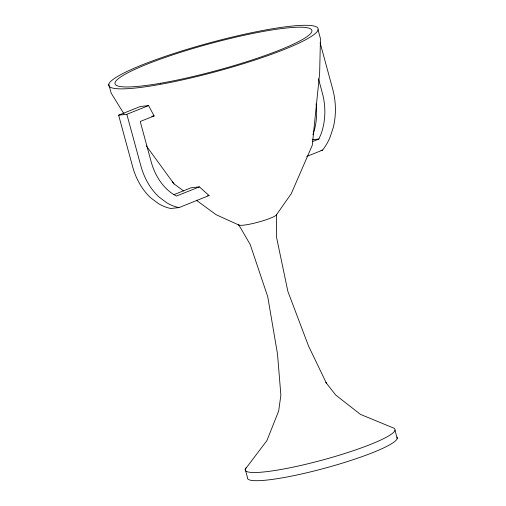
<?xml version="1.0" encoding="UTF-8"?>
<svg xmlns="http://www.w3.org/2000/svg" width="506" height="506" viewBox="0 0 506 506"><rect width="100%" height="100%" fill="white"/><g stroke="black" fill="none" stroke-linecap="round" stroke-linejoin="round"><path stroke-width="0.76" d="M312.449 141.617L318.906 139.03L321.127 133.812A53.851 40.569 83.8 0 0 322.373 93.123L318.457 78.727M396.982 437.108A77.601 10.531 -15.2 0 1 324.125 468.392A77.601 10.531 -15.2 0 1 247.466 477.449L245.239 469.252L266.953 440.505L278.68 410.973L280.874 395.161L277.503 354.01L267.731 296.668L250.23 244.562L238.56 224.506A19.702 2.675 -15.2 0 0 256.776 222.539A19.702 2.675 -15.2 0 0 276.58 214.614L291.247 193.709L312.278 145.279L319.647 73.161L320.45 38.62L318.065 29.848A108.455 14.718 -15.2 0 0 164.886 56.501A108.455 14.718 -15.2 0 0 157.328 84.894A108.455 14.718 -15.2 0 0 318.065 29.848M118.638 115.178L140.358 106.488L148.568 105.596L154.121 115.931L140.225 121.497L151.136 161.654A53.851 40.569 83.8 0 0 172.078 193.463L176.417 196.056L199.37 186.872L209.086 195.537L178.947 207.605L170.737 208.491A59.683 44.964 83.8 0 1 158.429 203.602L150.889 197.954A59.683 44.964 83.8 0 1 132.623 166.664L118.638 115.178L126.842 114.293L148.568 105.596M173.95 194.646L191.16 187.758L199.37 186.872M306.744 156.455L322.537 150.137A59.683 44.964 83.8 0 0 330.032 137.322L333.321 127.341A59.683 44.964 83.8 0 0 332.67 88.999L320.127 42.814M151.775 116.272L154.121 115.931M207.523 195.765L209.086 195.537M312.189 139.757L318.906 139.03M321.044 150.301L322.537 150.137M239.003 225.107L216.106 214.696L196.334 200.231M172.388 181.686L174.013 183.906L183.583 190.901M146.361 145.937L174.013 183.906M124.008 113.932L111.168 93.085L108.784 84.312M394.99 430.277L397.216 438.474M126.842 114.293L140.832 165.778A59.683 44.964 83.8 0 0 159.099 197.062L166.638 202.716A59.683 44.964 83.8 0 0 178.947 207.605M276.58 214.614L276.63 237.694L287.882 291.418L308.502 345.94L326.465 383.295L325.934 382.574L335.718 395.041L360.462 414.389L393.244 427.905A77.601 10.531 -15.2 0 1 322.6 460.005A77.601 10.531 -15.2 0 1 246.061 467.816M316.105 103.907A53.851 40.569 83.8 0 1 312.917 134.704M160.661 83.237A102.003 13.845 -15.2 0 0 311.841 31.467A102.003 13.845 -15.2 0 0 167.771 56.539A102.003 13.845 -15.2 0 0 160.661 83.237"/></g></svg>
